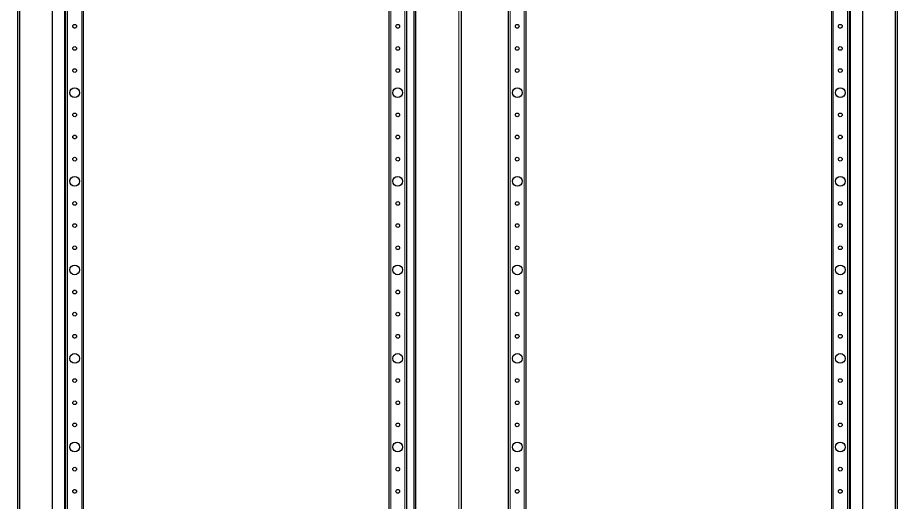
# Model space of a CAD drawing. Header units: millimetres. Extents: x -1235 to 3208, y -2404 to 1219.
# Drawn here: x -891 to 103, y -1337 to -790 of the extents above; entities that cross this region are included whole.
import ezdxf

# ---------------------------------------------------------------- set-up
doc = ezdxf.new("R2010")
doc.units = ezdxf.units.MM

msp = doc.modelspace()

# ---------------------------------------------------------------- linework, layer by layer
at = {"color": 7, "linetype": 'Continuous', "lineweight": 25}
for p, q in [((-891.09, 602.68), (-891.09, -1552.32)), ((-889.09, 602.68), (-889.09, -1552.32)), ((100.91, -1552.32), (100.91, 602.68)), ((102.91, -1552.32), (102.91, 602.68)), ((-838.09, 571.18), (-838.09, -1520.82)), ((-443.59, 566.68), (-443.59, -1516.32)), ((-441.59, 566.68), (-441.59, -1516.32)), ((49.91, -1520.82), (49.91, 571.18)), ((-390.09, 556.97), (-390.09, -1506.6)), ((-836.59, -1492.32), (-836.59, 542.68)), ((-816.59, -1492.32), (-816.59, 542.68)), ((-471.59, 542.68), (-471.59, -1492.32)), ((-451.59, 542.68), (-451.59, -1492.32)), ((-336.59, -1492.32), (-336.59, 542.68)), ((-316.59, -1492.32), (-316.59, 542.68)), ((28.41, 542.68), (28.41, -1492.32)), ((48.41, 542.68), (48.41, -1492.32)), ((-852.09, -771.82), (-852.09, -1402.82)), ((63.91, -1402.82), (63.91, -771.82))]:
    msp.add_line(p, q, dxfattribs=at)
at = {"color": 8, "linetype": 'Continuous', "lineweight": 18}
for p, q in [((-440.99, -1516.32), (-440.99, 566.68)), ((-389.49, -1507.64), (-389.49, 558.01)), ((-392.69, 552.46), (-392.69, -1502.1)), ((-834.59, -1492.32), (-834.59, 542.68)), ((-818.59, -1492.32), (-818.59, 542.68)), ((-469.59, 542.68), (-469.59, -1492.32)), ((-453.59, 542.68), (-453.59, -1492.32)), ((-334.59, -1492.32), (-334.59, 542.68)), ((-318.59, -1492.32), (-318.59, 542.68)), ((30.41, 542.68), (30.41, -1492.32)), ((46.41, 542.68), (46.41, -1492.32)), ((-888.49, -1401.12), (-888.49, -773.52)), ((100.31, -773.52), (100.31, -1401.12))]:
    msp.add_line(p, q, dxfattribs=at)
at = {"color": 7, "linetype": 'Continuous', "lineweight": 25}
for centre, radius in [((-826.59, -799.82), 2.1), ((-461.59, -799.82), 2.1), ((-326.59, -799.82), 2.1), ((38.41, -799.82), 2.1), ((-826.59, -824.82), 2.1), ((-461.59, -824.82), 2.1), ((-326.59, -824.82), 2.1), ((38.41, -824.82), 2.1), ((-826.59, -849.82), 2.1), ((-461.59, -849.82), 2.1), ((-326.59, -849.82), 2.1), ((38.41, -849.82), 2.1), ((-826.59, -874.82), 5.5), ((-461.59, -874.82), 5.5), ((-326.59, -874.82), 5.5), ((38.41, -874.82), 5.5), ((-826.59, -899.82), 2.1), ((-461.59, -899.82), 2.1), ((-326.59, -899.82), 2.1), ((38.41, -899.82), 2.1), ((-826.59, -924.82), 2.1), ((-461.59, -924.82), 2.1), ((-326.59, -924.82), 2.1), ((38.41, -924.82), 2.1), ((-826.59, -949.82), 2.1), ((-461.59, -949.82), 2.1), ((-326.59, -949.82), 2.1), ((38.41, -949.82), 2.1), ((-826.59, -974.82), 5.5), ((-461.59, -974.82), 5.5), ((-326.59, -974.82), 5.5), ((38.41, -974.82), 5.5), ((-826.59, -999.82), 2.1), ((-461.59, -999.82), 2.1), ((-326.59, -999.82), 2.1), ((38.41, -999.82), 2.1), ((-826.59, -1024.82), 2.1), ((-461.59, -1024.82), 2.1), ((-326.59, -1024.82), 2.1), ((38.41, -1024.82), 2.1), ((-826.59, -1049.82), 2.1), ((-461.59, -1049.82), 2.1), ((-326.59, -1049.82), 2.1), ((38.41, -1049.82), 2.1), ((-826.59, -1074.82), 5.5), ((-461.59, -1074.82), 5.5), ((-326.59, -1074.82), 5.5), ((38.41, -1074.82), 5.5), ((-826.59, -1099.82), 2.1), ((-461.59, -1099.82), 2.1), ((-326.59, -1099.82), 2.1), ((38.41, -1099.82), 2.1), ((-826.59, -1124.82), 2.1), ((-461.59, -1124.82), 2.1), ((-326.59, -1124.82), 2.1), ((38.41, -1124.82), 2.1), ((-826.59, -1149.82), 2.1), ((-461.59, -1149.82), 2.1), ((-326.59, -1149.82), 2.1), ((38.41, -1149.82), 2.1), ((-826.59, -1174.82), 5.5), ((-461.59, -1174.82), 5.5), ((-326.59, -1174.82), 5.5), ((38.41, -1174.82), 5.5), ((-826.59, -1199.82), 2.1), ((-461.59, -1199.82), 2.1), ((-326.59, -1199.82), 2.1), ((38.41, -1199.82), 2.1), ((-826.59, -1224.82), 2.1), ((-461.59, -1224.82), 2.1), ((-326.59, -1224.82), 2.1), ((38.41, -1224.82), 2.1), ((-826.59, -1249.82), 2.1), ((-461.59, -1249.82), 2.1), ((-326.59, -1249.82), 2.1), ((38.41, -1249.82), 2.1), ((-826.59, -1274.82), 5.5), ((-461.59, -1274.82), 5.5), ((-326.59, -1274.82), 5.5), ((38.41, -1274.82), 5.5), ((-826.59, -1299.82), 2.1), ((-461.59, -1299.82), 2.1), ((-326.59, -1299.82), 2.1), ((38.41, -1299.82), 2.1), ((-826.59, -1324.82), 2.1), ((-461.59, -1324.82), 2.1), ((-326.59, -1324.82), 2.1), ((38.41, -1324.82), 2.1)]:
    msp.add_circle(centre, radius, dxfattribs=at)

doc.saveas('drawing.dxf')
